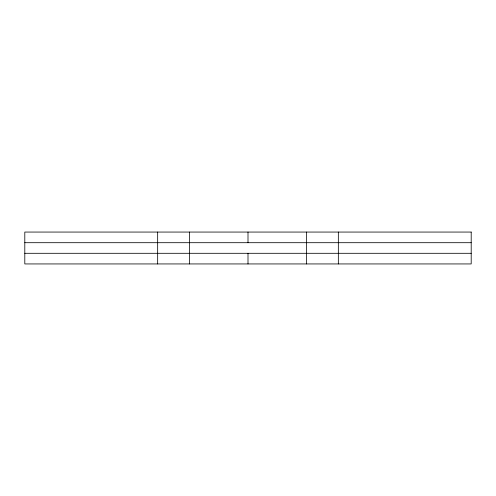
<?xml version="1.0" encoding="UTF-8"?>
<svg xmlns="http://www.w3.org/2000/svg" width="496" height="496" viewBox="0 0 496 496"><rect width="100%" height="100%" fill="white"/><g stroke="black" fill="none" stroke-linecap="round" stroke-linejoin="round"><path stroke-width="0.74" d="M24.8 242.699L471.2 242.699M24.8 253.301L471.2 253.301M338.34 232.06L338.34 263.94M306.46 232.06L306.46 263.94M248 232.06L248 242.687M248 253.313L248 263.94M189.54 232.06L189.54 263.94M157.66 232.06L157.66 263.94M471.2 232.06L24.8 232.06L24.8 263.94L471.2 263.94L471.2 232.06"/></g></svg>
